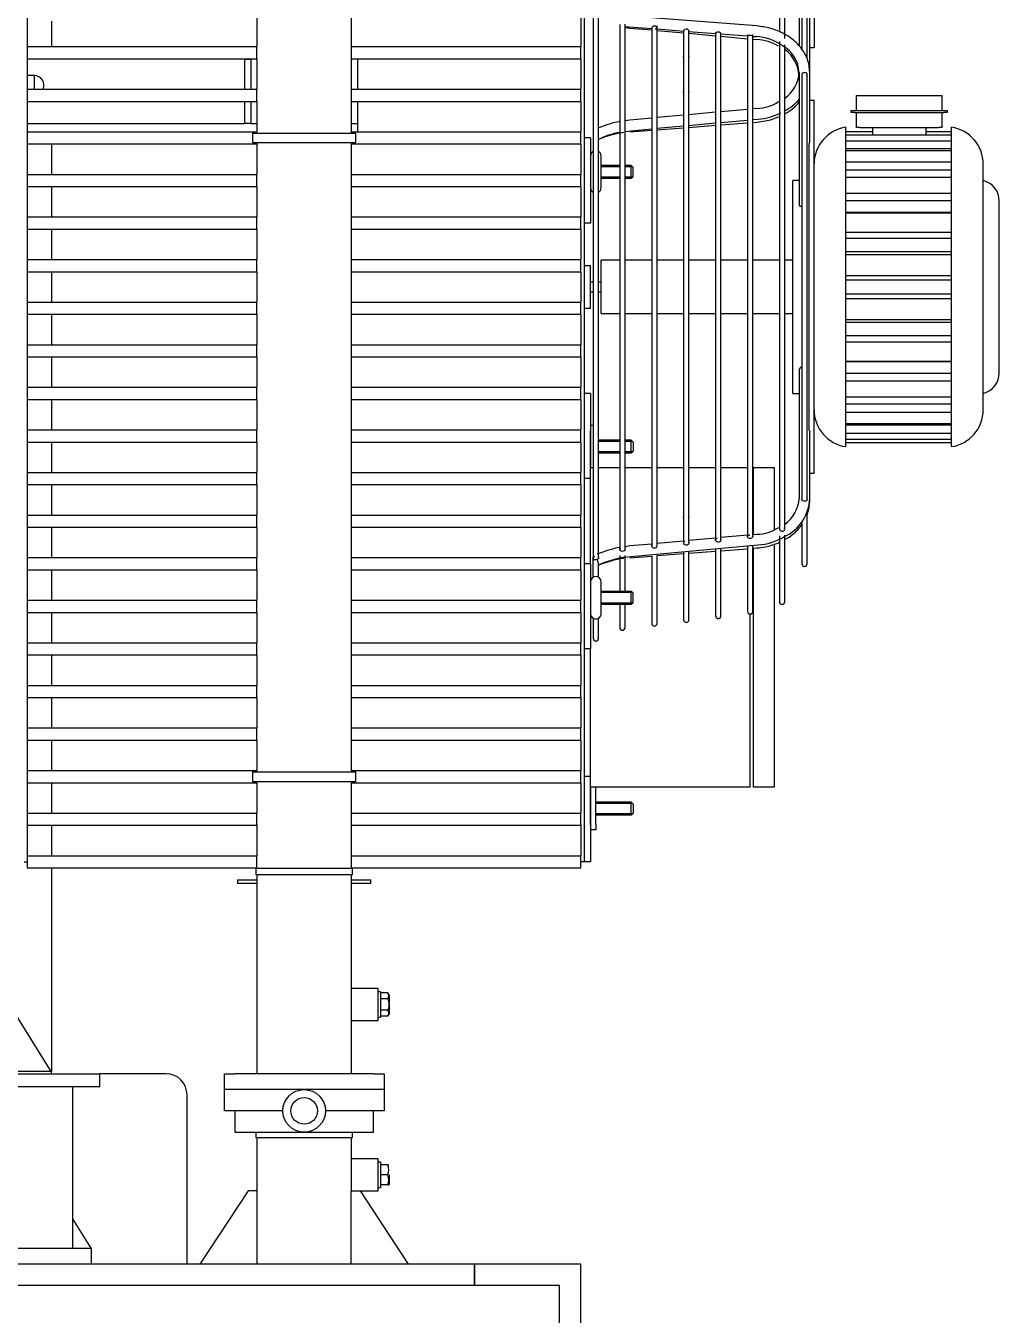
# Model space of a CAD drawing. Header units: millimetres. Extents: x 89978 to 501025, y -351975 to 835730.
# Drawn here: x 142142 to 143056, y -211014 to -209803 of the extents above; entities that cross this region are included whole.
import ezdxf

# ---------------------------------------------------------------- set-up
doc = ezdxf.new("R2010")
doc.units = ezdxf.units.MM
doc.header["$LTSCALE"] = 150
doc.layers.add('------00 Switch Gear_154kV', color=4, linetype='Continuous')

# ---------------------------------------------------------------- blocks, each defined once
blk = doc.blocks.new('X-1F-PLAN$0$top tr')
at = {"layer": '------00 Switch Gear_154kV', "linetype": 'Continuous'}
for p, q in [((319216, 113600.4), (319216, 113307.9)), ((319236, 113600.4), (319236, 113327.9)), ((319236, 113327.9), (320571, 113327.9)), ((319316, 113327.9), (319316, 113307.9)), ((319316, 113307.9), (319316, 113327.9)), ((319216, 113307.9), (319316, 113307.9)), ((319316, 113307.9), (320571, 113307.9)), ((319423.5, 113238.9), (319378.2, 113307.9)), ((319431.8, 113307.9), (319431.8, 113238.9)), ((319520.3, 113307.9), (319520.3, 113238.9)), ((319528.5, 113238.9), (319573.9, 113307.9)), ((319586, 113307.9), (319586, 113148.9)), ((319676, 113292.9), (319676, 113307.9)), ((319876, 113292.9), (319676, 113292.9)), ((319676, 113292.9), (319693.4, 113265.1)), ((319693.4, 113292.9), (319693.4, 113140.9)), ((319396.5, 113233.4), (319396.2, 113232.9)), ((319396.2, 113223.9), (319396.2, 113232.9)), ((319397.4, 113233.4), (319396.5, 113233.4)), ((319397.4, 113233.4), (319404.2, 113233.4)), ((319404.2, 113211.9), (319404.2, 113235.9)), ((319406.5, 113235.9), (319404.2, 113235.9)), ((319406.5, 113238.9), (319406.5, 113208.9)), ((319423.5, 113238.9), (319406.5, 113238.9)), ((319431.8, 113238.9), (319423.5, 113238.9)), ((319431.5, 113238.9), (319431.5, 113188.9)), ((319520.3, 113238.9), (319528.5, 113238.9)), ((319520.5, 113188.9), (319520.5, 113238.9)), ((319397.4, 113223.9), (319404.2, 113223.9)), ((319397.4, 113214.4), (319396.5, 113214.4)), ((319397.4, 113214.4), (319404.2, 113214.4)), ((319404.2, 113211.9), (319406.5, 113211.9)), ((319406.5, 113208.9), (319431.5, 113208.9)), ((319541, 113183.9), (319411, 113183.9)), ((319411, 113183.9), (319411, 113163.9)), ((319521.5, 113188.9), (319430.5, 113188.9)), ((319430.5, 113188.9), (319430.5, 113183.9)), ((319521.5, 113183.9), (319521.5, 113188.9)), ((319541, 113163.9), (319541, 113183.9)), ((319401, 113143.9), (319401, 113163.9)), ((319401, 113163.9), (319419, 113163.9)), ((319419, 113163.9), (319456, 113163.9)), ((319496, 113163.9), (319533, 113163.9)), ((319533, 113163.9), (319551, 113163.9)), ((319551, 113163.9), (319551, 113143.9)), ((319401, 113128.9), (319401, 113143.9)), ((319401, 113143.9), (319411, 113143.9)), ((319411, 113143.9), (319541, 113143.9)), ((319541, 113143.9), (319551, 113143.9)), ((319551, 113143.9), (319551, 113128.9)), ((319884, 113140.9), (319668, 113140.9)), ((319668, 113140.9), (319668, 113128.9)), ((319411, 113128.9), (319401, 113128.9)), ((319411, 113128.9), (319541, 113128.9)), ((319431.5, 113128.9), (319431.5, 113019.9)), ((319520.6, 113019.9), (319520.6, 113128.9)), ((319551, 113128.9), (319541, 113128.9)), ((319606, 113128.9), (319668, 113128.9)), ((319884, 113128.9), (319668, 113128.9)), ((319713.5, 113128.9), (319713.5, 113126.9)), ((319713.5, 112935.6), (319713.5, 113126.9)), ((319713.5, 113126.9), (319838.5, 113126.9)), ((319770, 113036.9), (319714, 113126.9)), ((319397.3, 113074.9), (319396.2, 113072.9)), ((319397.3, 113074.9), (319404.2, 113074.9)), ((319404.2, 113051.9), (319404.2, 113075.9)), ((319406.5, 113075.9), (319404.2, 113075.9)), ((319406.5, 113078.9), (319406.5, 113048.9)), ((319431.5, 113078.9), (319406.5, 113078.9)), ((319396.2, 113054.9), (319396.2, 113072.9)), ((319397.3, 113069.4), (319404.2, 113069.4)), ((319396.2, 113054.9), (319397.3, 113053)), ((319397.3, 113058.5), (319404.2, 113058.5)), ((319397.3, 113053), (319404.2, 113053)), ((319404.2, 113051.9), (319406.5, 113051.9)), ((319406.5, 113048.9), (319431.5, 113048.9)), ((319431.5, 113019.9), (319431.5, 112941.9)), ((319520.6, 112941.9), (319520.6, 113019.9)), ((319431.5, 112949.9), (319413.5, 112949.9)), ((319413.5, 112949.9), (319413.5, 112946.7)), ((319431.5, 112946.7), (319413.5, 112946.7)), ((319521.5, 112941.9), (319430.5, 112941.9)), ((319430.5, 112941.9), (319430.5, 112935.9)), ((319538.5, 112949.9), (319520.6, 112949.9)), ((319538.5, 112946.7), (319520.6, 112946.7)), ((319521.5, 112935.9), (319521.5, 112941.9)), ((319538.5, 112946.7), (319538.5, 112949.9)), ((319207, 112859.9), (319207, 112929.9)), ((319207, 112929.9), (319213, 112929.9)), ((319213, 112929.9), (319216, 112929.9)), ((319213, 111369.9), (319213, 112929.9)), ((319262.7, 112935.6), (319216, 112935.6)), ((319216, 112935.6), (319216, 112924.2)), ((319431.5, 112935.6), (319262.7, 112935.6)), ((319521.5, 112935.9), (319430.5, 112935.9)), ((319431.5, 112935.9), (319431.5, 112935.6)), ((319431.5, 112935.6), (319431.5, 112924.2)), ((319520.6, 112935.6), (319520.6, 112935.9)), ((319520.6, 112935.6), (319520.6, 112924.2)), ((319689.4, 112935.6), (319520.6, 112935.6)), ((319736.1, 112935.6), (319689.4, 112935.6)), ((319736.1, 112924.2), (319736.1, 112935.6)), ((319739, 112929.9), (319736.1, 112929.9)), ((319262.7, 112924.2), (319216, 112924.2)), ((319216, 112895.6), (319216, 112924.2)), ((319431.5, 112924.2), (319262.7, 112924.2)), ((319431.5, 112924.2), (319431.5, 112895.6)), ((319689.4, 112924.2), (319520.6, 112924.2)), ((319520.6, 112895.6), (319520.6, 112924.2)), ((319736.1, 112924.2), (319689.4, 112924.2)), ((319713.5, 112895.6), (319713.5, 112924.2)), ((319736, 112924.2), (319736, 112895.6)), ((319202, 112899.9), (319207, 112899.9)), ((319202, 112894.9), (319202, 112899.9)), ((319202, 112894.9), (319202, 112859.9)), ((319207, 112894.9), (319207, 112859.9)), ((319262.7, 112895.6), (319216, 112895.6)), ((319216, 112895.6), (319216, 112884.2)), ((319431.5, 112895.6), (319262.7, 112895.6)), ((319431.5, 112895.6), (319431.5, 112884.2)), ((319520.6, 112895.6), (319520.6, 112884.2)), ((319689.4, 112895.6), (319520.6, 112895.6)), ((319736.1, 112895.6), (319689.4, 112895.6)), ((319736.1, 112884.2), (319736.1, 112895.6)), ((319168.8, 112885.9), (319167, 112884.2)), ((319167, 112875.7), (319167, 112884.2)), ((319167.7, 112884.9), (319202, 112884.9)), ((319168.8, 112885.9), (319168.8, 112873.9)), ((319202, 112885.9), (319168.8, 112885.9)), ((319262.7, 112884.2), (319216, 112884.2)), ((319216, 112855.6), (319216, 112884.2)), ((319431.5, 112884.2), (319262.7, 112884.2)), ((319431.5, 112884.2), (319431.5, 112855.6)), ((319689.4, 112884.2), (319520.6, 112884.2)), ((319520.6, 112855.6), (319520.6, 112884.2)), ((319736.1, 112884.2), (319689.4, 112884.2)), ((319713.5, 112855.6), (319713.5, 112884.2)), ((319736, 112884.2), (319736, 112855.6)), ((319167, 112875.7), (319168.8, 112873.9)), ((319167.7, 112875), (319202, 112875)), ((319168.8, 112873.9), (319202, 112873.9)), ((319034, 112859.9), (319054, 112859.9)), ((319034, 112859.9), (319034, 112631.2)), ((319054, 112859.9), (319054, 112635.3)), ((319057, 112859.9), (319057, 112697.1)), ((319057, 112859.9), (319207, 112859.9)), ((319207, 112859.9), (319207, 112729.9)), ((319207, 112849.9), (319213, 112849.9)), ((319262.7, 112855.6), (319216, 112855.6)), ((319216, 112855.6), (319216, 112844.2)), ((319431.5, 112855.6), (319262.7, 112855.6)), ((319427.5, 112854.4), (319427.9, 112854.4)), ((319427.5, 112854.4), (319427.5, 112845.4)), ((319427.5, 112845.4), (319427.9, 112845.4)), ((319451.5, 112854.4), (319427.9, 112854.4)), ((319451.5, 112845.4), (319427.9, 112845.4)), ((319431.5, 112855.6), (319431.5, 112854.4)), ((319431.5, 112845.4), (319431.5, 112844.2)), ((319500.6, 112854.4), (319451.5, 112854.4)), ((319500.6, 112845.4), (319451.5, 112845.4)), ((319524.2, 112854.4), (319500.6, 112854.4)), ((319524.2, 112845.4), (319500.6, 112845.4)), ((319520.6, 112855.6), (319520.6, 112854.4)), ((319689.4, 112855.6), (319520.6, 112855.6)), ((319520.6, 112845.4), (319520.6, 112844.2)), ((319524.2, 112854.4), (319524.5, 112854.4)), ((319524.2, 112845.4), (319524.5, 112845.4)), ((319524.5, 112845.4), (319524.5, 112854.4)), ((319736.1, 112855.6), (319689.4, 112855.6)), ((319736.1, 112844.2), (319736.1, 112855.6)), ((319262.7, 112844.2), (319216, 112844.2)), ((319216, 112815.6), (319216, 112844.2)), ((319431.5, 112844.2), (319262.7, 112844.2)), ((319431.5, 112844.2), (319431.5, 112815.6)), ((319689.4, 112844.2), (319520.6, 112844.2)), ((319520.6, 112815.6), (319520.6, 112844.2)), ((319736.1, 112844.2), (319689.4, 112844.2)), ((319713.5, 112815.6), (319713.5, 112844.2)), ((319736, 112844.2), (319736, 112815.6)), ((319262.7, 112815.6), (319216, 112815.6)), ((319216, 112815.6), (319216, 112804.2)), ((319431.5, 112815.6), (319262.7, 112815.6)), ((319431.5, 112815.6), (319431.5, 112804.2)), ((319520.6, 112815.6), (319520.6, 112804.2)), ((319689.4, 112815.6), (319520.6, 112815.6)), ((319736.1, 112815.6), (319689.4, 112815.6)), ((319736.1, 112804.2), (319736.1, 112815.6)), ((319262.7, 112804.2), (319216, 112804.2)), ((319216, 112775.6), (319216, 112804.2)), ((319431.5, 112804.2), (319262.7, 112804.2)), ((319431.5, 112804.2), (319431.5, 112775.6)), ((319689.4, 112804.2), (319520.6, 112804.2)), ((319520.6, 112775.6), (319520.6, 112804.2)), ((319736.1, 112804.2), (319689.4, 112804.2)), ((319713.5, 112775.6), (319713.5, 112804.2)), ((319736, 112804.2), (319736, 112775.6)), ((319262.7, 112775.6), (319216, 112775.6)), ((319216, 112775.6), (319216, 112764.2)), ((319431.5, 112775.6), (319262.7, 112775.6)), ((319431.5, 112775.6), (319431.5, 112764.2)), ((319520.6, 112775.6), (319520.6, 112764.2)), ((319689.4, 112775.6), (319520.6, 112775.6)), ((319736.1, 112775.6), (319689.4, 112775.6)), ((319736.1, 112764.2), (319736.1, 112775.6)), ((319262.7, 112764.2), (319216, 112764.2)), ((319216, 112735.6), (319216, 112764.2)), ((319431.5, 112764.2), (319262.7, 112764.2)), ((319431.5, 112764.2), (319431.5, 112735.6)), ((319689.4, 112764.2), (319520.6, 112764.2)), ((319520.6, 112735.6), (319520.6, 112764.2)), ((319736.1, 112764.2), (319689.4, 112764.2)), ((319713.5, 112735.6), (319713.5, 112764.2)), ((319736, 112764.2), (319736, 112735.6)), ((319262.7, 112735.6), (319216, 112735.6)), ((319216, 112735.6), (319216, 112724.2)), ((319431.5, 112735.6), (319262.7, 112735.6)), ((319431.5, 112735.6), (319431.5, 112724.2)), ((319520.6, 112735.6), (319520.6, 112724.2)), ((319689.4, 112735.6), (319520.6, 112735.6)), ((319736.1, 112735.6), (319689.4, 112735.6)), ((319736.1, 112724.2), (319736.1, 112735.6)), ((319207, 112649.9), (319207, 112729.9)), ((319207, 112729.9), (319213, 112729.9)), ((319262.7, 112724.2), (319216, 112724.2)), ((319216, 112695.6), (319216, 112724.2)), ((319431.5, 112724.2), (319262.7, 112724.2)), ((319431.5, 112724.2), (319431.5, 112695.6)), ((319689.4, 112724.2), (319520.6, 112724.2)), ((319520.6, 112695.6), (319520.6, 112724.2)), ((319736.1, 112724.2), (319689.4, 112724.2)), ((319713.5, 112695.6), (319713.5, 112724.2)), ((319736, 112724.2), (319736, 112695.6)), ((319199.5, 112719.9), (319199.5, 112701.3)), ((319204.5, 112701.3), (319204.5, 112719.9)), ((319114.5, 112702.5), (319114.5, 112638.2)), ((319119.5, 112638.7), (319119.5, 112702.5)), ((319144.5, 112706), (319144.5, 112642.3)), ((319149.5, 112642.7), (319149.5, 112706)), ((319174.5, 112709.9), (319174.5, 112687.9)), ((319179.5, 112687.9), (319179.5, 112709.9)), ((319054.5, 112694.6), (319054.5, 112633.1)), ((319059.5, 112633.2), (319059.5, 112694.6)), ((319084.5, 112698.9), (319084.5, 112635.5)), ((319089.5, 112635.9), (319089.5, 112698.9)), ((319168.8, 112687.9), (319167, 112686.2)), ((319168.8, 112687.9), (319168.8, 112675.9)), ((319197, 112687.9), (319168.8, 112687.9)), ((319197, 112696.9), (319197, 112666.9)), ((319262.7, 112695.6), (319216, 112695.6)), ((319216, 112695.6), (319216, 112684.2)), ((319431.5, 112695.6), (319262.7, 112695.6)), ((319431.5, 112695.6), (319431.5, 112684.2)), ((319520.6, 112695.6), (319520.6, 112684.2)), ((319689.4, 112695.6), (319520.6, 112695.6)), ((319736.1, 112695.6), (319689.4, 112695.6)), ((319736.1, 112684.2), (319736.1, 112695.6)), ((319024.5, 112685.7), (319024.5, 112623)), ((319029.5, 112623.6), (319029.5, 112685.7)), ((319167, 112686.2), (319167, 112677.7)), ((319167, 112677.7), (319168.8, 112675.9)), ((319167.7, 112686.9), (319197, 112686.9)), ((319167.7, 112677), (319197, 112677)), ((319168.8, 112675.9), (319197, 112675.9)), ((319174.5, 112675.9), (319174.5, 112642.3)), ((319179.5, 112642.2), (319179.5, 112675.9)), ((319262.7, 112684.2), (319216, 112684.2)), ((319216, 112655.6), (319216, 112684.2)), ((319431.5, 112684.2), (319262.7, 112684.2)), ((319431.5, 112684.2), (319431.5, 112655.6)), ((319689.4, 112684.2), (319520.6, 112684.2)), ((319520.6, 112655.6), (319520.6, 112684.2)), ((319736.1, 112684.2), (319689.4, 112684.2)), ((319713.5, 112655.6), (319713.5, 112684.2)), ((319736, 112684.2), (319736, 112655.6)), ((319199.4, 112662.8), (319199.4, 112650.4)), ((319204.7, 112643.6), (319204.7, 112662.8)), ((319262.7, 112655.6), (319216, 112655.6)), ((319216, 112655.6), (319216, 112644.2)), ((319431.5, 112655.6), (319262.7, 112655.6)), ((319431.5, 112655.6), (319431.5, 112644.2)), ((319520.6, 112655.6), (319520.6, 112644.2)), ((319689.4, 112655.6), (319520.6, 112655.6)), ((319736.1, 112655.6), (319689.4, 112655.6)), ((319736.1, 112644.2), (319736.1, 112655.6)), ((319003.5, 112649.9), (319003.5, 112602.2)), ((319008.5, 112611.5), (319008.5, 112649.9)), ((319168.9, 112643.2), (319049.8, 112632.3)), ((319114.5, 112640), (319089.5, 112638.1)), ((319144.5, 112642.3), (319119.5, 112640.4)), ((319170.2, 112644.3), (319149.5, 112642.7)), ((319174.8, 112643.9), (319168.9, 112643.2)), ((319199.5, 112643.9), (319199.5, 112135.8)), ((319204.5, 112135.5), (319204.5, 112644.6)), ((319207, 112649.9), (319213, 112649.9)), ((319207, 112649.9), (319207, 112559.9)), ((319262.7, 112644.2), (319216, 112644.2)), ((319216, 112615.6), (319216, 112644.2)), ((319431.5, 112644.2), (319262.7, 112644.2)), ((319431.5, 112644.2), (319431.5, 112615.6)), ((319689.4, 112644.2), (319520.6, 112644.2)), ((319520.6, 112615.6), (319520.6, 112644.2)), ((319736.1, 112644.2), (319689.4, 112644.2)), ((319713.5, 112615.6), (319713.5, 112644.2)), ((319736, 112644.2), (319736, 112615.6)), ((319054.5, 112635.4), (319050.8, 112635.1)), ((319084.5, 112637.7), (319059.5, 112635.8)), ((319084.5, 112627.5), (319084.5, 112151.4)), ((319089.5, 112625.9), (319114.5, 112628.2)), ((319089.5, 112151), (319089.5, 112628)), ((319114.5, 112630.2), (319114.5, 112148.9)), ((319119.5, 112628.6), (319144.5, 112630.9)), ((319119.5, 112148.6), (319119.5, 112630.6)), ((319144.5, 112633), (319144.5, 112144.6)), ((319149.5, 112631.4), (319169.9, 112633.2)), ((319149.5, 112146.3), (319149.5, 112633.2)), ((319169.9, 112633.2), (319174.5, 112633.9)), ((319174.5, 112636.1), (319174.5, 112143.1)), ((319179.5, 112143.5), (319179.5, 112636.3)), ((319024.5, 112617.2), (319024.5, 112162.5)), ((319029.5, 112159.5), (319029.5, 112617.4)), ((319034, 112618.2), (319034, 112559.9)), ((319050.7, 112622.3), (319054.5, 112622.7)), ((319054, 112622.6), (319054, 112559.9)), ((319054.5, 112624.3), (319054.5, 112152.9)), ((319059.5, 112623.1), (319084.5, 112625.4)), ((319059.5, 112152.7), (319059.5, 112625.2)), ((319262.7, 112615.6), (319216, 112615.6)), ((319216, 112615.6), (319216, 112604.2)), ((319431.5, 112615.6), (319262.7, 112615.6)), ((319431.5, 112615.6), (319431.5, 112604.2)), ((319520.6, 112615.6), (319520.6, 112604.2)), ((319689.4, 112615.6), (319520.6, 112615.6)), ((319736.1, 112615.6), (319689.4, 112615.6)), ((319736.1, 112604.2), (319736.1, 112615.6)), ((319114.5, 112606.2), (319113.9, 112606.2)), ((319120.2, 112606.2), (319119.5, 112606.2)), ((319262.7, 112604.2), (319216, 112604.2)), ((319216, 112575.6), (319216, 112604.2)), ((319431.5, 112604.2), (319262.7, 112604.2)), ((319431.5, 112604.2), (319431.5, 112575.6)), ((319689.4, 112604.2), (319520.6, 112604.2)), ((319520.6, 112575.6), (319520.6, 112604.2)), ((319736.1, 112604.2), (319689.4, 112604.2)), ((319713.5, 112575.6), (319713.5, 112604.2)), ((319736, 112604.2), (319736, 112575.6)), ((319001, 112591.3), (319001, 112588.6)), ((319001, 112588.6), (319001, 112526.3)), ((319003.5, 112589.6), (319003.5, 112190.3)), ((319008.5, 112190.3), (319008.5, 112589.6)), ((319011, 112467.9), (319011, 112588.6)), ((319207, 112569.9), (319213, 112569.9)), ((319262.7, 112575.6), (319216, 112575.6)), ((319216, 112575.6), (319216, 112564.2)), ((319431.5, 112575.6), (319262.7, 112575.6)), ((319431.5, 112575.6), (319431.5, 112564.2)), ((319520.6, 112575.6), (319520.6, 112564.2)), ((319689.4, 112575.6), (319520.6, 112575.6)), ((319736.1, 112575.6), (319689.4, 112575.6)), ((319736.1, 112564.2), (319736.1, 112575.6)), ((318997, 112564.9), (318997, 112214.9)), ((319001, 112564.9), (318997, 112564.9)), ((319034, 112559.9), (319054, 112559.9)), ((319059.5, 112559.9), (319084.5, 112559.9)), ((319089.5, 112559.9), (319114.5, 112559.9)), ((319119.5, 112559.9), (319144.5, 112559.9)), ((319149.5, 112559.9), (319174.5, 112559.9)), ((319179.5, 112559.9), (319199.5, 112559.9)), ((319204.5, 112559.9), (319207, 112559.9)), ((319207, 112559.9), (319207, 112524.9)), ((319207, 112489.9), (319207, 112559.9)), ((319262.7, 112564.2), (319216, 112564.2)), ((319216, 112535.6), (319216, 112564.2)), ((319431.5, 112564.2), (319262.7, 112564.2)), ((319431.5, 112564.2), (319431.5, 112535.6)), ((319689.4, 112564.2), (319520.6, 112564.2)), ((319520.6, 112535.6), (319520.6, 112564.2)), ((319736.1, 112564.2), (319689.4, 112564.2)), ((319713.5, 112535.6), (319713.5, 112564.2)), ((319736, 112564.2), (319736, 112535.6)), ((319168.8, 112545.9), (319167, 112544.2)), ((319167, 112535.7), (319167, 112544.2)), ((319167.7, 112544.9), (319174.5, 112544.9)), ((319168.8, 112545.9), (319168.8, 112533.9)), ((319174.5, 112545.9), (319168.8, 112545.9)), ((319199.5, 112545.9), (319179.5, 112545.9)), ((319179.5, 112544.9), (319199.5, 112544.9)), ((318868, 112539.9), (318868, 112239.9)), ((318967, 112535.9), (318868, 112535.9)), ((318967, 112532.9), (318868, 112532.9)), ((318967, 112539.9), (318967, 112239.9)), ((319167, 112535.7), (319168.8, 112533.9)), ((319167.7, 112535), (319174.5, 112535)), ((319168.8, 112533.9), (319174.5, 112533.9)), ((319179.5, 112535), (319199.5, 112535)), ((319179.5, 112533.9), (319199.5, 112533.9)), ((319262.7, 112535.6), (319216, 112535.6)), ((319216, 112535.6), (319216, 112524.2)), ((319431.5, 112535.6), (319262.7, 112535.6)), ((319431.5, 112535.6), (319431.5, 112524.2)), ((319520.6, 112535.6), (319520.6, 112524.2)), ((319689.4, 112535.6), (319520.6, 112535.6)), ((319736.1, 112535.6), (319689.4, 112535.6)), ((319736.1, 112524.2), (319736.1, 112535.6)), ((318967, 112527.2), (318868, 112527.2)), ((318868, 112519.9), (318967, 112519.9)), ((318967, 112518.2), (318868, 112518.2)), ((319002, 112255.5), (319002, 112524.4)), ((319207, 112519.9), (319204.5, 112519.9)), ((319262.7, 112524.2), (319216, 112524.2)), ((319216, 112495.6), (319216, 112524.2)), ((319431.5, 112524.2), (319262.7, 112524.2)), ((319431.5, 112524.2), (319431.5, 112495.6)), ((319689.4, 112524.2), (319520.6, 112524.2)), ((319520.6, 112495.6), (319520.6, 112524.2)), ((319736.1, 112524.2), (319689.4, 112524.2)), ((319713.5, 112495.6), (319713.5, 112524.2)), ((319736, 112524.2), (319736, 112495.6)), ((318967, 112507.4), (318868, 112507.4)), ((318838, 112505.3), (318838, 112274.6)), ((318868, 112500), (318967, 112500)), ((319262.7, 112495.6), (319216, 112495.6)), ((319216, 112495.6), (319216, 112484.2)), ((319431.5, 112495.6), (319262.7, 112495.6)), ((319431.5, 112495.6), (319431.5, 112484.2)), ((319520.6, 112495.6), (319520.6, 112484.2)), ((319689.4, 112495.6), (319520.6, 112495.6)), ((319736.1, 112495.6), (319689.4, 112495.6)), ((319736.1, 112484.2), (319736.1, 112495.6)), ((318967, 112493.1), (318868, 112493.1)), ((319017, 112489.9), (319011, 112489.9)), ((319017, 112489.9), (319017, 112289.9)), ((319207, 112489.9), (319213, 112489.9)), ((319262.7, 112484.2), (319216, 112484.2)), ((319216, 112455.6), (319216, 112484.2)), ((319431.5, 112484.2), (319262.7, 112484.2)), ((319431.5, 112484.2), (319431.5, 112455.6)), ((319689.4, 112484.2), (319520.6, 112484.2)), ((319520.6, 112455.6), (319520.6, 112484.2)), ((319736.1, 112484.2), (319689.4, 112484.2)), ((319713.5, 112455.6), (319713.5, 112484.2)), ((319736, 112484.2), (319736, 112455.6)), ((318823, 112470.6), (318823, 112309.3)), ((318967, 112478), (318868, 112478)), ((318868, 112471.1), (318967, 112471.1)), ((318967, 112460), (318868, 112460)), ((318967, 112459.7), (318868, 112459.7)), ((319262.7, 112455.6), (319216, 112455.6)), ((319216, 112455.6), (319216, 112444.2)), ((319431.5, 112455.6), (319262.7, 112455.6)), ((319431.5, 112455.6), (319431.5, 112444.2)), ((319520.6, 112455.6), (319520.6, 112444.2)), ((319689.4, 112455.6), (319520.6, 112455.6)), ((319736.1, 112455.6), (319689.4, 112455.6)), ((319736.1, 112444.2), (319736.1, 112455.6)), ((318967, 112441.5), (318868, 112441.5)), ((318868, 112435.7), (318967, 112435.7)), ((319262.7, 112444.2), (319216, 112444.2)), ((319216, 112415.6), (319216, 112444.2)), ((319431.5, 112444.2), (319262.7, 112444.2)), ((319431.5, 112444.2), (319431.5, 112415.6)), ((319689.4, 112444.2), (319520.6, 112444.2)), ((319520.6, 112415.6), (319520.6, 112444.2)), ((319736.1, 112444.2), (319689.4, 112444.2)), ((319713.5, 112415.6), (319713.5, 112444.2)), ((319736, 112444.2), (319736, 112415.6)), ((318967, 112423), (318868, 112423)), ((318967, 112420.6), (318868, 112420.6)), ((319024.5, 112414.9), (319017, 112414.9)), ((319054.5, 112414.9), (319029.5, 112414.9)), ((319084.5, 112414.9), (319059.5, 112414.9)), ((319114.5, 112414.9), (319089.5, 112414.9)), ((319144.5, 112414.9), (319119.5, 112414.9)), ((319174.5, 112414.9), (319149.5, 112414.9)), ((319197, 112414.9), (319179.5, 112414.9)), ((319197, 112414.9), (319197, 112364.9)), ((319207, 112409.9), (319207, 112369.9)), ((319213, 112409.9), (319207, 112409.9)), ((319262.7, 112415.6), (319216, 112415.6)), ((319216, 112415.6), (319216, 112404.2)), ((319431.5, 112415.6), (319262.7, 112415.6)), ((319431.5, 112415.6), (319431.5, 112404.2)), ((319520.6, 112415.6), (319520.6, 112404.2)), ((319689.4, 112415.6), (319520.6, 112415.6)), ((319736.1, 112415.6), (319689.4, 112415.6)), ((319736.1, 112404.2), (319736.1, 112415.6)), ((318967, 112400.8), (318868, 112400.8)), ((318868, 112396.6), (318967, 112396.6)), ((319262.7, 112404.2), (319216, 112404.2)), ((319216, 112375.6), (319216, 112404.2)), ((319431.5, 112404.2), (319262.7, 112404.2)), ((319431.5, 112404.2), (319431.5, 112375.6)), ((319689.4, 112404.2), (319520.6, 112404.2)), ((319520.6, 112375.6), (319520.6, 112404.2)), ((319736.1, 112404.2), (319689.4, 112404.2)), ((319713.5, 112375.6), (319713.5, 112404.2)), ((319736, 112404.2), (319736, 112375.6)), ((319199.5, 112394.4), (319197, 112394.4)), ((319197, 112385.4), (319199.5, 112385.4)), ((319207, 112394.4), (319204.5, 112394.4)), ((319204.5, 112385.4), (319207, 112385.4)), ((318967, 112383.3), (318868, 112383.3)), ((318967, 112379.1), (318868, 112379.1)), ((319262.7, 112375.6), (319216, 112375.6)), ((319216, 112375.6), (319216, 112364.2)), ((319431.5, 112375.6), (319262.7, 112375.6)), ((319431.5, 112375.6), (319431.5, 112364.2)), ((319520.6, 112375.6), (319520.6, 112364.2)), ((319689.4, 112375.6), (319520.6, 112375.6)), ((319736.1, 112375.6), (319689.4, 112375.6)), ((319736.1, 112364.2), (319736.1, 112375.6)), ((319017, 112364.9), (319024.5, 112364.9)), ((319029.5, 112364.9), (319054.5, 112364.9)), ((319059.5, 112364.9), (319084.5, 112364.9)), ((319089.5, 112364.9), (319114.5, 112364.9)), ((319119.5, 112364.9), (319144.5, 112364.9)), ((319149.5, 112364.9), (319174.5, 112364.9)), ((319179.5, 112364.9), (319197, 112364.9)), ((319213, 112369.9), (319207, 112369.9)), ((319262.7, 112364.2), (319216, 112364.2)), ((319216, 112335.6), (319216, 112364.2)), ((319431.5, 112364.2), (319262.7, 112364.2)), ((319431.5, 112364.2), (319431.5, 112335.6)), ((319689.4, 112364.2), (319520.6, 112364.2)), ((319520.6, 112335.6), (319520.6, 112364.2)), ((319736.1, 112364.2), (319689.4, 112364.2)), ((319713.5, 112335.6), (319713.5, 112364.2)), ((319736, 112364.2), (319736, 112335.6)), ((318967, 112359.3), (318868, 112359.3)), ((318868, 112356.9), (318967, 112356.9)), ((318967, 112344.2), (318868, 112344.2)), ((318967, 112338.4), (318868, 112338.4)), ((319207, 112249.9), (319207, 112329.9)), ((319207, 112329.9), (319213, 112329.9)), ((319262.7, 112335.6), (319216, 112335.6)), ((319216, 112335.6), (319216, 112324.2)), ((319262.7, 112324.2), (319216, 112324.2)), ((319216, 112295.6), (319216, 112324.2)), ((319431.5, 112335.6), (319262.7, 112335.6)), ((319431.5, 112324.2), (319262.7, 112324.2)), ((319431.5, 112335.6), (319431.5, 112324.2)), ((319431.5, 112324.2), (319431.5, 112295.6)), ((319520.6, 112335.6), (319520.6, 112324.2)), ((319689.4, 112335.6), (319520.6, 112335.6)), ((319689.4, 112324.2), (319520.6, 112324.2)), ((319520.6, 112295.6), (319520.6, 112324.2)), ((319736.1, 112335.6), (319689.4, 112335.6)), ((319736.1, 112324.2), (319689.4, 112324.2)), ((319713.5, 112295.6), (319713.5, 112324.2)), ((319736, 112324.2), (319736, 112295.6)), ((319736.1, 112324.2), (319736.1, 112335.6)), ((318967, 112320.2), (318868, 112320.2)), ((318868, 112319.9), (318967, 112319.9)), ((319011, 112188.6), (319011, 112312)), ((318967, 112308.7), (318868, 112308.7)), ((318967, 112301.9), (318868, 112301.9)), ((319011, 112289.9), (319017, 112289.9)), ((319168.8, 112287.9), (319167, 112286.2)), ((319168.8, 112287.9), (319168.8, 112275.9)), ((319174.5, 112287.9), (319168.8, 112287.9)), ((319197, 112287.9), (319179.5, 112287.9)), ((319197, 112296.9), (319197, 112266.9)), ((319262.7, 112295.6), (319216, 112295.6)), ((319216, 112295.6), (319216, 112284.2)), ((319431.5, 112295.6), (319262.7, 112295.6)), ((319431.5, 112295.6), (319431.5, 112284.2)), ((319520.6, 112295.6), (319520.6, 112284.2)), ((319689.4, 112295.6), (319520.6, 112295.6)), ((319736.1, 112295.6), (319689.4, 112295.6)), ((319736.1, 112284.2), (319736.1, 112295.6)), ((318967, 112286.8), (318868, 112286.8)), ((318967, 112279.9), (318868, 112279.9)), ((319167, 112286.2), (319167, 112277.7)), ((319167, 112277.7), (319168.8, 112275.9)), ((319167.7, 112286.9), (319174.5, 112286.9)), ((319167.7, 112277), (319174.5, 112277)), ((319168.8, 112275.9), (319174.5, 112275.9)), ((319179.5, 112286.9), (319197, 112286.9)), ((319179.5, 112277), (319197, 112277)), ((319179.5, 112275.9), (319197, 112275.9)), ((319262.7, 112284.2), (319216, 112284.2)), ((319216, 112255.6), (319216, 112284.2)), ((319431.5, 112284.2), (319262.7, 112284.2)), ((319431.5, 112284.2), (319431.5, 112255.6)), ((319689.4, 112284.2), (319520.6, 112284.2)), ((319520.6, 112255.6), (319520.6, 112284.2)), ((319736.1, 112284.2), (319689.4, 112284.2)), ((319713.5, 112255.6), (319713.5, 112284.2)), ((319736, 112284.2), (319736, 112255.6)), ((318967, 112272.5), (318868, 112272.5)), ((318967, 112261.7), (318868, 112261.7)), ((318967, 112260), (318868, 112260)), ((318967, 112252.7), (318868, 112252.7)), ((319001, 112253.6), (319001, 112188.6)), ((319262.7, 112255.6), (319216, 112255.6)), ((319216, 112255.6), (319216, 112244.2)), ((319431.5, 112255.6), (319262.7, 112255.6)), ((319427.5, 112254.4), (319427.9, 112254.4)), ((319427.5, 112254.4), (319427.5, 112245.4)), ((319451.5, 112254.4), (319427.9, 112254.4)), ((319431.5, 112255.6), (319431.5, 112254.4)), ((319500.6, 112254.4), (319451.5, 112254.4)), ((319524.2, 112254.4), (319500.6, 112254.4)), ((319520.6, 112255.6), (319520.6, 112254.4)), ((319689.4, 112255.6), (319520.6, 112255.6)), ((319524.2, 112254.4), (319524.5, 112254.4)), ((319524.5, 112245.4), (319524.5, 112254.4)), ((319736.1, 112255.6), (319689.4, 112255.6)), ((319736.1, 112244.2), (319736.1, 112255.6)), ((318967, 112247), (318868, 112247)), ((318892, 112243.9), (318868, 112243.9)), ((318877, 112226.2), (318877, 112240.2)), ((318877, 112240.2), (318880, 112240.2)), ((318954, 112240.2), (318880, 112240.2)), ((318892, 112240.2), (318892, 112247)), ((318942, 112240.2), (318942, 112247)), ((318967, 112243.9), (318942, 112243.9)), ((318954, 112240.2), (318957, 112240.2)), ((318957, 112240.2), (318957, 112226.2)), ((319114.5, 112240), (319089.5, 112238.1)), ((319144.5, 112242.3), (319119.5, 112240.4)), ((319144.5, 112240.9), (319119.5, 112238.7)), ((319170.2, 112244.3), (319149.5, 112242.7)), ((319168.9, 112243.2), (319149.5, 112241.4)), ((319174.8, 112243.9), (319168.9, 112243.2)), ((319207, 112249.9), (319213, 112249.9)), ((319262.7, 112244.2), (319216, 112244.2)), ((319216, 112215.6), (319216, 112244.2)), ((319431.5, 112244.2), (319262.7, 112244.2)), ((319426, 112236.4), (319426, 112244.2)), ((319427.5, 112245.4), (319427.9, 112245.4)), ((319451.5, 112245.4), (319427.9, 112245.4)), ((319431.5, 112245.4), (319431.5, 112244.2)), ((319431.5, 112244.2), (319431.5, 112215.6)), ((319500.6, 112245.4), (319451.5, 112245.4)), ((319524.2, 112245.4), (319500.6, 112245.4)), ((319520.6, 112245.4), (319520.6, 112244.2)), ((319689.4, 112244.2), (319520.6, 112244.2)), ((319520.6, 112215.6), (319520.6, 112244.2)), ((319524.2, 112245.4), (319524.5, 112245.4)), ((319736.1, 112244.2), (319689.4, 112244.2)), ((319736, 112244.2), (319736, 112215.6)), ((319054.5, 112232.7), (319049.8, 112232.3)), ((319054.5, 112235.4), (319050.8, 112235.1)), ((319084.5, 112237.7), (319059.5, 112235.8)), ((319084.5, 112235.5), (319059.5, 112233.2)), ((319114.5, 112238.2), (319089.5, 112235.9)), ((319089.5, 112225.9), (319114.5, 112228.2)), ((319119.5, 112228.6), (319144.5, 112230.9)), ((319149.5, 112231.4), (319169.9, 112233.2)), ((319169.9, 112233.2), (319174.5, 112233.9)), ((319431.5, 112236.4), (319426, 112236.4)), ((319426, 112215.6), (319426, 112236.4)), ((319526, 112236.4), (319520.6, 112236.4)), ((319526, 112215.6), (319526, 112236.4)), ((319526, 112236.4), (319532, 112236.4)), ((319736, 112236.4), (319532, 112236.4)), ((319532, 112215.6), (319532, 112236.4)), ((318872, 112224.2), (318872, 112226.2)), ((318872, 112226.2), (318875, 112226.2)), ((318875, 112224.2), (318872, 112224.2)), ((318959, 112226.2), (318875, 112226.2)), ((318959, 112224.2), (318875, 112224.2)), ((318877, 112210.2), (318877, 112224.2)), ((318957, 112224.2), (318957, 112210.2)), ((318959, 112226.2), (318962, 112226.2)), ((318962, 112224.2), (318959, 112224.2)), ((318962, 112226.2), (318962, 112224.2)), ((318997, 112214.9), (319001, 112214.9)), ((319050.7, 112222.3), (319054.5, 112222.7)), ((319059.5, 112223.1), (319084.5, 112225.4)), ((319262.7, 112215.6), (319216, 112215.6)), ((319216, 112215.6), (319216, 112204.2)), ((319431.5, 112215.6), (319262.7, 112215.6)), ((319431.5, 112215.6), (319431.5, 112204.2)), ((319520.6, 112215.6), (319520.6, 112204.2)), ((319689.4, 112215.6), (319520.6, 112215.6)), ((319736.1, 112215.6), (319689.4, 112215.6)), ((319736.1, 112204.2), (319736.1, 112215.6)), ((318880, 112210.2), (318877, 112210.2)), ((318954, 112210.2), (318880, 112210.2)), ((318957, 112210.2), (318954, 112210.2)), ((319114.5, 112206.2), (319113.9, 112206.2)), ((319120.2, 112206.2), (319119.5, 112206.2)), ((319262.7, 112204.2), (319216, 112204.2)), ((319216, 112175.6), (319216, 112204.2)), ((319431.5, 112204.2), (319262.7, 112204.2)), ((319426, 112179.4), (319426, 112204.2)), ((319431.5, 112204.2), (319431.5, 112175.6)), ((319689.4, 112204.2), (319520.6, 112204.2)), ((319520.6, 112175.6), (319520.6, 112204.2)), ((319526, 112176.4), (319526, 112204.2)), ((319532, 112176.4), (319532, 112204.2)), ((319736.1, 112204.2), (319689.4, 112204.2)), ((319729.5, 112204.2), (319729.5, 112192.9)), ((319736, 112204.2), (319736, 112175.6)), ((319729.5, 112191.4), (319736, 112191.4)), ((319001, 112188.6), (319001, 112126.3)), ((319426, 112175.6), (319426, 112179.4)), ((319003.5, 112175.1), (319003.5, 112129.9)), ((319008.5, 112129.9), (319008.5, 112167.3)), ((319113.9, 112173.7), (319114.5, 112173.7)), ((319119.5, 112173.7), (319120.2, 112173.7)), ((319262.7, 112175.6), (319216, 112175.6)), ((319216, 112175.6), (319216, 112164.2)), ((319431.5, 112175.6), (319262.7, 112175.6)), ((319431.5, 112175.6), (319431.5, 112164.2)), ((319520.6, 112175.6), (319520.6, 112164.2)), ((319689.4, 112175.6), (319520.6, 112175.6)), ((319526, 112176.4), (319532, 112176.4)), ((319736.1, 112175.6), (319689.4, 112175.6)), ((319736.1, 112164.2), (319736.1, 112175.6)), ((318997, 111814.9), (318997, 112164.9)), ((319001, 112164.9), (318997, 112164.9)), ((319011, 112067.9), (319011, 112163.9)), ((319024.5, 112156.6), (319024.5, 112094.2)), ((319054.5, 112157.2), (319050.7, 112157.6)), ((319054.6, 112154.6), (319051.5, 112154.8)), ((319084.5, 112154.5), (319059.5, 112156.8)), ((319262.7, 112164.2), (319216, 112164.2)), ((319216, 112135.6), (319216, 112164.2)), ((319431.5, 112164.2), (319262.7, 112164.2)), ((319431.5, 112164.2), (319431.5, 112135.6)), ((319689.4, 112164.2), (319520.6, 112164.2)), ((319520.6, 112135.6), (319520.6, 112164.2)), ((319736.1, 112164.2), (319689.4, 112164.2)), ((319713.5, 112140.4), (319713.5, 112164.2)), ((319736, 112164.2), (319736, 112135.6)), ((319029.5, 112094.2), (319029.5, 112148.6)), ((319050.8, 112144.8), (319170.2, 112135.6)), ((319084.9, 112152.2), (319059.5, 112154.2)), ((319115.4, 112149.9), (319089.4, 112151.9)), ((319114.5, 112151.7), (319089.5, 112154)), ((319144.5, 112147.6), (319119, 112149.6)), ((319144.5, 112149), (319119.5, 112151.3)), ((319169.9, 112146.7), (319149.5, 112148.5)), ((319170.9, 112145.6), (319149.5, 112147.3)), ((319175, 112145.2), (319170.9, 112145.6))]:
    blk.add_line(p, q, dxfattribs=at)
for radius in [20, 12.5]:
    blk.add_circle((319476, 113163.9), radius, dxfattribs=at)
for centre, radius, start, end in [((319410.4, 113228.7), 13.8, 159.9158, 200.0842), ((319410.4, 113219.2), 13.8, 159.9158, 200.0842), ((319606, 113148.9), 20, 180, 270), ((319401.4, 113072.2), 4.91, 146.0412, 213.9588), ((319401.4, 113055.7), 4.91, 146.0412, 213.9588), ((319177, 112709.9), 2.5, 0, 180), ((319202, 112719.9), 2.5, 0, 180), ((319087, 112698.9), 2.5, 0, 180), ((319117, 112702.5), 2.5, 0, 180), ((319147, 112706), 2.5, 0, 180), ((319202, 112696.9), 5, 0, 180), ((319027, 112685.7), 2.5, 0, 180), ((319057, 112694.6), 2.5, 0, 180), ((319202, 112666.9), 5, 180, 0), ((319006, 112649.9), 2.5, 0, 180), ((319161.9, 112731.2), 88.3, 278.3781, 295.4632), ((319162.8, 112738.7), 94.7, 277.7441, 293.1346), ((319162.2, 112730.6), 97.5, 279.9299, 293.269), ((319053.1, 112578.2), 54.2, 93.5162, 121.3105), ((319042, 112587.2), 41, 114.6312, 178.0863), ((319052.1, 112581.7), 40.6, 91.9933, 122.7566), ((319042.2, 112587.1), 31.2, 124.8462, 177.2535), ((318873, 112505.3), 35, 98.2132, 180), ((318962, 112505.3), 35, 0, 81.7868), ((318843, 112470.6), 20, 104.4775, 180), ((318843, 112309.3), 20, 180, 255.5225), ((319202, 112296.9), 5, 120, 180), ((319202, 112296.9), 5, 0, 60), ((318873, 112274.6), 35, 180, 261.7868), ((318962, 112274.6), 35, 278.2132, 0), ((319202, 112266.9), 5, 180, 240), ((319202, 112266.9), 5, 300, 0), ((319162.8, 112338.7), 94.7, 277.7441, 293.1346), ((319161.9, 112331.2), 88.3, 281.58, 295.4632), ((319162.2, 112330.6), 97.5, 279.9299, 292.286), ((319053.1, 112178.2), 54.2, 93.5162, 117.4588), ((319042, 112187.2), 41, 114.6312, 140.1459), ((319052.1, 112181.7), 40.6, 91.9933, 122.7566), ((319042.2, 112187.1), 31.2, 124.8462, 177.2535), ((319729.5, 112200.4), 9, 155.025, 270), ((319043.1, 112193.2), 32.1, 183.3376, 233.9439), ((319738.5, 112192.9), 9, 180, 189.5941), ((319040.6, 112189.4), 29.5, 181.7069, 241.9933), ((319053.2, 112199.8), 45, 234.0015, 267.8905), ((319054.5, 112207.2), 49.8, 241.012, 265.6156), ((319166.5, 112092), 54.7, 81.487, 86.4481)]:
    blk.add_arc(centre, radius, start, end, dxfattribs=at)
for centre, major_axis, ratio, start_param, end_param in [((319202, 112647), (2.16, -4.51), 0.32896, 3.720141, 4.795046), ((319202, 112647), (-2.16, 4.51), 0.32896, 3.434315, 3.71948), ((319006, 112588.6), (-5, 0), 0.62697, 3.119284, 3.141593), ((319202, 112247), (2.16, -4.51), 0.32896, 3.720141, 4.05021), ((319202, 112247), (-2.16, 4.51), 0.32896, 3.434315, 3.71948), ((319051.1, 112149.8), (0.38, 4.99), 0.061568, 0, 0.149418), ((319170.6, 112140.6), (0.38, 4.99), 0.061568, 0, 0.149418)]:
    blk.add_ellipse(centre, major_axis=major_axis, ratio=ratio, start_param=start_param, end_param=end_param, dxfattribs=at)
for points, knots in [([(319397.3, 113058.5), (319397.1, 113059.4), (319396.9, 113060.2), (319396.6, 113061.6), (319396.6, 113062.1), (319396.5, 113063), (319396.5, 113063.5), (319396.5, 113064.9), (319396.6, 113065.8), (319396.9, 113067.6), (319397.1, 113068.5), (319397.3, 113069.4)], [0, 0, 0, 0, 0.25, 0.25, 0.375, 0.375, 0.5, 0.5, 0.75, 0.75, 1, 1, 1, 1]), ([(319199.6, 112643.6), (319199.5, 112643.9), (319199.5, 112644.2), (319199.8, 112645.1), (319200.2, 112645.7), (319200.7, 112646)], [0.625085, 0.625085, 0.625085, 0.625085, 0.75, 0.75, 1, 1, 1, 1]), ([(319203.4, 112642.7), (319203.6, 112643), (319203.9, 112643.4), (319204.2, 112644.1), (319204.3, 112644.6), (319204.4, 112645.2), (319204.5, 112645.4), (319204.5, 112645.8), (319204.5, 112645.9), (319204.5, 112646.1), (319204.5, 112646.2), (319204.5, 112646.3), (319204.5, 112646.3), (319204.4, 112646.3), (319204.4, 112646.3), (319204.2, 112646.2), (319204, 112646.2), (319203.6, 112646), (319203.4, 112646), (319202.7, 112645.8), (319202.3, 112645.8), (319201.4, 112645.8), (319201, 112645.9), (319200.7, 112646)], [0, 0, 0, 0, 0.125, 0.125, 0.25, 0.25, 0.3125, 0.3125, 0.34375, 0.34375, 0.375, 0.375, 0.4375, 0.4375, 0.5, 0.5, 0.625, 0.625, 0.75, 0.75, 0.875, 0.875, 1, 1, 1, 1]), ([(319024.3, 112627.2), (319021.6, 112625.7), (319015.6, 112621.7), (319010.8, 112616.6), (319008.4, 112613.3)], [0.3553707, 0.3553707, 0.3553707, 0.3553707, 0.4769167, 0.649255, 0.649255, 0.649255, 0.649255]), ([(319050.8, 112635.1), (319047.8, 112634.8), (319040.9, 112634), (319033.8, 112631.7), (319029.5, 112629.8)], [0, 0, 0, 0, 0.1001099, 0.2791683, 0.2791683, 0.2791683, 0.2791683]), ([(319084.7, 112626.7), (319084.7, 112626.8), (319084.7, 112626.9), (319084.5, 112627.4), (319084.5, 112628), (319085.2, 112629), (319085.7, 112629.5), (319087, 112629.9), (319087.7, 112629.7), (319088.8, 112629.1), (319089.3, 112628.5), (319089.6, 112627.5), (319089.5, 112627), (319088.9, 112626.3), (319088.4, 112626.1), (319087.7, 112626)], [0.2320316, 0.2320316, 0.2320316, 0.2320316, 0.25, 0.25, 0.375, 0.375, 0.5, 0.5, 0.625, 0.625, 0.75, 0.75, 0.875, 0.875, 1, 1, 1, 1]), ([(319114.7, 112629.6), (319114.5, 112630), (319114.5, 112630.6), (319115, 112631.7), (319115.5, 112632.2), (319116.7, 112632.7), (319117.5, 112632.6), (319118.1, 112632.3)], [0.6275774, 0.6275774, 0.6275774, 0.6275774, 0.75, 0.75, 0.875, 0.875, 1, 1, 1, 1]), ([(319118.1, 112632.3), (319118.7, 112632), (319119.1, 112631.5), (319119.6, 112630.5), (319119.6, 112629.9), (319119.1, 112629.2), (319118.6, 112629), (319118, 112628.8)], [0, 0, 0, 0, 0.125, 0.125, 0.25, 0.25, 0.3701563, 0.3701563, 0.3701563, 0.3701563]), ([(319144.7, 112632.4), (319144.5, 112632.7), (319144.5, 112633), (319144.7, 112633.9), (319145.1, 112634.5), (319146.1, 112635.3), (319146.8, 112635.4), (319147.5, 112635.3)], [0.6742705, 0.6742705, 0.6742705, 0.6742705, 0.75, 0.75, 0.875, 0.875, 1, 1, 1, 1]), ([(319147.5, 112635.3), (319148.1, 112635.1), (319148.7, 112634.7), (319149.4, 112633.7), (319149.6, 112633.1), (319149.5, 112632.6), (319149.4, 112632.4), (319149.3, 112632.3)], [0, 0, 0, 0, 0.125, 0.125, 0.25, 0.25, 0.2890173, 0.2890173, 0.2890173, 0.2890173]), ([(319174.6, 112635.5), (319174.6, 112635.7), (319174.5, 112635.9), (319174.6, 112636.7), (319174.9, 112637.3), (319175.8, 112638.2), (319176.5, 112638.4), (319177.8, 112638.3), (319178.5, 112637.9), (319179.3, 112637), (319179.6, 112636.4), (319179.5, 112635.5), (319179.2, 112635.1), (319178.7, 112634.9)], [0.3213701, 0.3213701, 0.3213701, 0.3213701, 0.375, 0.375, 0.5, 0.5, 0.625, 0.625, 0.75, 0.75, 0.875, 0.875, 1, 1, 1, 1]), ([(319027.1, 112619.4), (319026.4, 112619.5), (319025.8, 112619.4), (319024.8, 112618.6), (319024.6, 112618), (319024.5, 112616.9), (319024.7, 112616.5), (319024.9, 112616.2)], [0, 0, 0, 0, 0.125, 0.125, 0.25, 0.25, 0.3355307, 0.3355307, 0.3355307, 0.3355307]), ([(319029.4, 112616.8), (319029.5, 112617), (319029.5, 112617.1), (319029.6, 112617.7), (319029.3, 112618.1), (319028.4, 112618.9), (319027.7, 112619.3), (319027.1, 112619.4)], [0.7005214, 0.7005214, 0.7005214, 0.7005214, 0.75, 0.75, 0.875, 0.875, 1, 1, 1, 1]), ([(319054.8, 112623.4), (319054.7, 112623.5), (319054.6, 112623.7), (319054.5, 112624.2), (319054.6, 112624.8), (319055.4, 112625.8), (319056, 112626.1), (319057.3, 112626.3), (319058, 112626.1), (319059.1, 112625.4), (319059.4, 112624.9), (319059.6, 112624), (319059.4, 112623.6), (319058.7, 112623.2), (319058.1, 112623.1), (319057.4, 112623)], [0.2072412, 0.2072412, 0.2072412, 0.2072412, 0.25, 0.25, 0.375, 0.375, 0.5, 0.5, 0.625, 0.625, 0.75, 0.75, 0.875, 0.875, 1, 1, 1, 1]), ([(319003.2, 112603.5), (319002.9, 112602.7), (319001.6, 112598.7), (319001.3, 112594.9), (319001, 112591.3)], [0.8112948, 0.8112948, 0.8112948, 0.8112948, 0.8530887, 1, 1, 1, 1]), ([(319004.1, 112588.3), (319003.8, 112588.7), (319003.6, 112589.2), (319003.5, 112590.2), (319003.7, 112590.7), (319004.5, 112591.2), (319005.1, 112591.3), (319006.4, 112591.3), (319007.1, 112591.2), (319008.1, 112590.7), (319008.5, 112590.3), (319008.6, 112589.4), (319008.4, 112588.8), (319008, 112588.3)], [0.2787913, 0.2787913, 0.2787913, 0.2787913, 0.375, 0.375, 0.5, 0.5, 0.625, 0.625, 0.75, 0.75, 0.875, 0.875, 1, 1, 1, 1]), ([(319002, 112524.4), (319001.7, 112524.7), (319001.5, 112525), (319001.1, 112525.6), (319001, 112525.9), (319001, 112526.3), (319001, 112526.3), (319001, 112526.3)], [0, 0, 0, 0, 0.25, 0.25, 0.5, 0.5, 0.5002348, 0.5002348, 0.5002348, 0.5002348]), ([(319008.6, 112465.1), (319009.2, 112465.3), (319009.7, 112465.6), (319010.7, 112466.5), (319011, 112467.2), (319011, 112467.9), (319011, 112467.9), (319011, 112467.9)], [0.2911467, 0.2911467, 0.2911467, 0.2911467, 0.375, 0.375, 0.5, 0.5, 0.5001442, 0.5001442, 0.5001442, 0.5001442]), ([(319008.6, 112314.8), (319009.2, 112314.6), (319009.7, 112314.3), (319010.7, 112313.4), (319011, 112312.7), (319011, 112312), (319011, 112312), (319011, 112312)], [0.2911467, 0.2911467, 0.2911467, 0.2911467, 0.375, 0.375, 0.5, 0.5, 0.5001442, 0.5001442, 0.5001442, 0.5001442]), ([(319002, 112255.5), (319001.7, 112255.2), (319001.5, 112254.9), (319001.2, 112254.5), (319001.2, 112254.3), (319001.1, 112254), (319001, 112253.8), (319001, 112253.6), (319001, 112253.6), (319001, 112253.6)], [0, 0, 0, 0, 0.25, 0.25, 0.375, 0.375, 0.5, 0.5, 0.5010203, 0.5010203, 0.5010203, 0.5010203]), ([(319024.3, 112227.2), (319021.6, 112225.7), (319016.7, 112222.4), (319012.5, 112218.3), (319010.6, 112216.2)], [0.3553707, 0.3553707, 0.3553707, 0.3553707, 0.4769167, 0.5975585, 0.5975585, 0.5975585, 0.5975585]), ([(319050.8, 112235.1), (319047.8, 112234.8), (319040.9, 112234), (319033.8, 112231.7), (319029.5, 112229.8)], [0, 0, 0, 0, 0.1001099, 0.2791683, 0.2791683, 0.2791683, 0.2791683]), ([(319004, 112191.4), (319003.8, 112191.1), (319003.6, 112190.7), (319003.5, 112189.9), (319003.6, 112189.6), (319004.2, 112188.8), (319005.1, 112188.6), (319006.5, 112188.6), (319007, 112188.7), (319007.7, 112188.9), (319008.1, 112189.1), (319008.5, 112189.6), (319008.6, 112189.9), (319008.5, 112190.7), (319008.3, 112191.1), (319008.1, 112191.4)], [0, 0, 0, 0, 0.125, 0.125, 0.25, 0.25, 0.5, 0.5, 0.625, 0.625, 0.75, 0.75, 0.875, 0.875, 1, 1, 1, 1]), ([(319001, 112188.6), (319001.2, 112186.1), (319001.5, 112180.3), (319005.3, 112170.1), (319013.3, 112160), (319024.3, 112152), (319037.5, 112146.6), (319046, 112145.4), (319050.8, 112144.8)], [0, 0, 0, 0, 0.102337, 0.284033, 0.466498, 0.651032, 0.837449, 1, 1, 1, 1]), ([(319054.5, 112154.6), (319054.5, 112154.6), (319054.6, 112154.5), (319054.7, 112154.4), (319054.9, 112154.2), (319055.8, 112153.8), (319056.4, 112153.6), (319057.7, 112153.6), (319058.3, 112153.8), (319059.2, 112154), (319059.4, 112154.2), (319059.5, 112154.2), (319059.5, 112154.2), (319059.5, 112154.2)], [0.6040949, 0.6040949, 0.6040949, 0.6040949, 0.625, 0.625, 0.6875, 0.6875, 0.75, 0.75, 0.8125, 0.8125, 0.875, 0.875, 0.8775142, 0.8775142, 0.8775142, 0.8775142]), ([(319084.9, 112152.2), (319084.7, 112152.2), (319084.6, 112152.2), (319084.5, 112151.9), (319084.6, 112151.5), (319085.6, 112150.8), (319086.3, 112150.5), (319087.8, 112150.5), (319088.6, 112150.8), (319089.3, 112151.3), (319089.4, 112151.4), (319089.6, 112151.7), (319089.6, 112151.8), (319089.5, 112151.9), (319089.5, 112151.9), (319089.4, 112151.9)], [0.5899166, 0.5899166, 0.5899166, 0.5899166, 0.625, 0.625, 0.6875, 0.6875, 0.75, 0.75, 0.8125, 0.8125, 0.84375, 0.84375, 0.875, 0.875, 0.8941629, 0.8941629, 0.8941629, 0.8941629]), ([(319114.8, 112149.8), (319114.6, 112149.7), (319114.4, 112149.4), (319114.9, 112148.6), (319115.4, 112148.1), (319116.8, 112147.6), (319117.6, 112147.7), (319118.9, 112148.2), (319119.4, 112148.7), (319119.5, 112149.1), (319119.5, 112149.1), (319119.5, 112149.2)], [0.2510986, 0.2510986, 0.2510986, 0.2510986, 0.375, 0.375, 0.5, 0.5, 0.625, 0.625, 0.75, 0.75, 0.7705832, 0.7705832, 0.7705832, 0.7705832]), ([(319146.1, 112147.5), (319145.8, 112147.5), (319145.6, 112147.5), (319145, 112147.5), (319144.6, 112147.3), (319144.5, 112146.6), (319144.7, 112146.1), (319145.6, 112145.2), (319146.3, 112144.9), (319147.7, 112144.9), (319148.4, 112145.2), (319149.3, 112145.9), (319149.6, 112146.4), (319149.5, 112146.9), (319149.5, 112147), (319149.4, 112147)], [0.0669066, 0.0669066, 0.0669066, 0.0669066, 0.125, 0.125, 0.25, 0.25, 0.375, 0.375, 0.5, 0.5, 0.625, 0.625, 0.75, 0.75, 0.8027101, 0.8027101, 0.8027101, 0.8027101])]:
    blk.add_open_spline(points, degree=3, knots=knots, dxfattribs=at)

msp = doc.modelspace()

# ---------------------------------------------------------------- block references
at = {"layer": '------00 Switch Gear_154kV', "color": 4, "rotation": 180}
msp.add_blockref('X-1F-PLAN$0$top tr', (461879.1, -97658.1), dxfattribs=at)
msp.add_blockref('X-1F-PLAN$0$top tr', (461879.1, -97658.1), dxfattribs=at)

doc.saveas('drawing.dxf')
